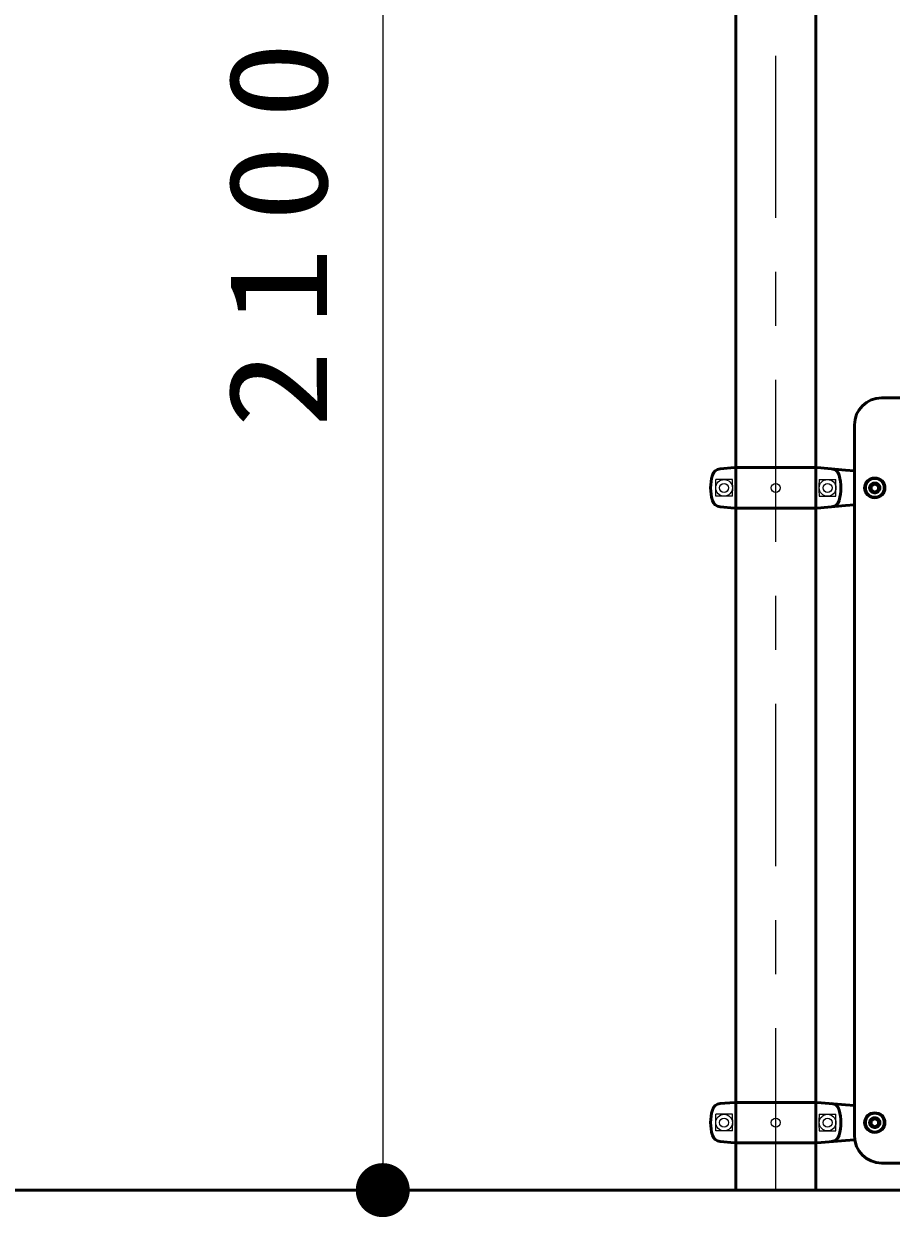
# Model space of a CAD drawing. Units: millimetres on the paper, scale 1:60. Extents: x -385 to 0, y -297 to 267.
# Drawn here: x -205.14 to -189.07, y 43.79 to 65.88 of the extents above; entities that cross this region are included whole.
import ezdxf

# ---------------------------------------------------------------- set-up
doc = ezdxf.new("R2010")
doc.units = ezdxf.units.MM
doc.linetypes.add('USER1', pattern=[4.5, 2.5, -2])
doc.linetypes.add('USER2', pattern=[6, 3, -1, 1, -1])
doc.layers.add('LY_1', color=140, linetype='Continuous', lineweight=50)
doc.styles.add('ＭＳ ゴシック', font='')
doc.styles.get('ＭＳ ゴシック').set_extended_font_data('MS Gothic')

# ---------------------------------------------------------------- blocks, each defined once
blk = doc.blocks.new('filled_dot')
at = {"color": 0, "linetype": 'Continuous', "lineweight": -2, "const_width": 1.25}
blk.add_lwpolyline([(-0.625, 0, 1), (0.625, 0, 1)], format="xyb", close=True, dxfattribs=at)

msp = doc.modelspace()

# ---------------------------------------------------------------- linework, layer by layer
at = {"layer": 'LY_1', "color": 7, "linetype": 'USER2', "lineweight": 13}
msp.add_line((-191.21, 44.293), (-191.21, 85.96), dxfattribs=at)
at = {"layer": 'LY_1', "color": 7, "lineweight": 13}
for p, q in [((-198.491, 79.293), (-198.491, 44.293)), ((-192.014, 57.447), (-192.322, 57.447)), ((-192.322, 57.139), (-192.322, 57.447)), ((-190.405, 57.447), (-190.097, 57.447)), ((-190.097, 57.139), (-190.097, 57.447)), ((-192.014, 57.139), (-192.322, 57.139)), ((-190.405, 57.139), (-190.097, 57.139)), ((-192.014, 45.697), (-192.322, 45.697)), ((-192.322, 45.389), (-192.322, 45.697)), ((-190.405, 45.697), (-190.097, 45.697)), ((-190.097, 45.389), (-190.097, 45.697)), ((-192.014, 45.389), (-192.322, 45.389)), ((-190.405, 45.389), (-190.097, 45.389))]:
    msp.add_line(p, q, dxfattribs=at)
at = {"layer": 'LY_1'}
for p, q in [((-191.951, 44.293), (-191.951, 77.028)), ((-190.468, 44.293), (-190.468, 76.387)), ((-189.251, 58.96), (-187.01, 58.96)), ((-189.751, 45.293), (-189.751, 58.46)), ((-191.976, 57.668), (-192.239, 57.645)), ((-191.976, 57.668), (-190.443, 57.668)), ((-190.443, 57.668), (-189.918, 57.622)), ((-189.918, 57.622), (-189.751, 57.61)), ((-189.443, 57.332), (-189.376, 57.37)), ((-189.443, 57.332), (-189.443, 57.255)), ((-189.443, 57.255), (-189.376, 57.216)), ((-189.376, 57.37), (-189.31, 57.332)), ((-189.376, 57.216), (-189.31, 57.255)), ((-189.31, 57.332), (-189.31, 57.255)), ((-191.976, 56.918), (-192.239, 56.941)), ((-191.976, 56.918), (-190.443, 56.918)), ((-190.443, 56.918), (-189.918, 56.964)), ((-189.918, 56.964), (-189.751, 56.976)), ((-191.976, 45.918), (-192.239, 45.895)), ((-191.976, 45.918), (-190.443, 45.918)), ((-190.443, 45.918), (-189.918, 45.872)), ((-189.918, 45.872), (-189.751, 45.86)), ((-189.443, 45.582), (-189.376, 45.62)), ((-189.443, 45.582), (-189.443, 45.505)), ((-189.443, 45.505), (-189.376, 45.466)), ((-189.376, 45.62), (-189.31, 45.582)), ((-189.376, 45.466), (-189.31, 45.505)), ((-189.31, 45.582), (-189.31, 45.505)), ((-191.976, 45.168), (-192.239, 45.191)), ((-191.976, 45.168), (-190.443, 45.168)), ((-190.443, 45.168), (-189.918, 45.214)), ((-189.918, 45.214), (-189.751, 45.226)), ((-189.251, 44.793), (-180.668, 44.793)), ((-276.774, 44.293), (-89.595, 44.293))]:
    msp.add_line(p, q, dxfattribs=at)
at = {"layer": 'LY_1', "color": 7, "lineweight": 13}
for centre, radius in [((-192.168, 57.293), 0.154), ((-190.251, 57.293), 0.154), ((-189.376, 57.293), 0.2), ((-192.168, 57.293), 0.0833), ((-191.21, 57.293), 0.0833), ((-190.251, 57.293), 0.0833), ((-189.376, 57.293), 0.0917), ((-189.376, 45.543), 0.2), ((-192.168, 45.543), 0.154), ((-192.168, 45.543), 0.0833), ((-191.21, 45.543), 0.0833), ((-190.251, 45.543), 0.154), ((-190.251, 45.543), 0.0833), ((-189.376, 45.543), 0.0917)]:
    msp.add_circle(centre, radius, dxfattribs=at)
at = {"layer": 'LY_1'}
for centre in [(-189.376, 57.293), (-189.376, 45.543)]:
    msp.add_circle(centre, 0.175, dxfattribs=at)
at = {"layer": 'LY_1', "color": 7, "linetype": 'USER1', "lineweight": 13}
for centre, radius in [((-189.376, 57.293), 0.108), ((-189.376, 57.293), 0.104), ((-189.376, 45.543), 0.108), ((-189.376, 45.543), 0.104)]:
    msp.add_circle(centre, radius, dxfattribs=at)
at = {"layer": 'LY_1'}
for centre, radius, start, end in [((-189.251, 58.46), 0.5, 90, 180), ((-191.585, 57.293), 0.833, 163.8038, 196.1962), ((-192.225, 57.479), 0.167, 95, 163.8038), ((-190.194, 57.479), 0.167, 16.1962, 85), ((-190.835, 57.293), 0.833, 343.8037, 16.1962), ((-192.225, 57.107), 0.167, 196.1962, 265), ((-190.194, 57.107), 0.167, 275, 343.8037), ((-191.585, 45.543), 0.833, 163.8038, 196.1962), ((-192.225, 45.729), 0.167, 95, 163.8038), ((-190.194, 45.729), 0.167, 16.1962, 85), ((-190.835, 45.543), 0.833, 343.8037, 16.1962), ((-192.225, 45.357), 0.167, 196.1962, 265), ((-190.194, 45.357), 0.167, 275, 343.8037), ((-189.251, 45.293), 0.5, 180, 270)]:
    msp.add_arc(centre, radius, start, end, dxfattribs=at)
at = {"layer": 'LY_1', "color": 7, "lineweight": 13}
for centre, start, end in [((-194.147, 57.293), 355.8705, 4.1295), ((-188.272, 57.293), 175.8705, 184.1295), ((-194.147, 45.543), 355.8705, 4.1295), ((-188.272, 45.543), 175.8705, 184.1295)]:
    msp.add_arc(centre, 2.139, start, end, dxfattribs=at)

# ---------------------------------------------------------------- block references
at = {"layer": 'LY_1', "color": 7, "lineweight": 13, "xscale": 0.4, "yscale": 0.4, "rotation": 90}
msp.add_blockref('filled_dot', (-198.491, 44.293), dxfattribs=at)

# ---------------------------------------------------------------- texts
at = {"layer": 'LY_1', "color": 7, "insert": (-199.491, 62.214), "char_height": 1.833, "attachment_point": 8, "rotation": 90, "style": 'ＭＳ ゴシック'}
msp.add_mtext('\\T1.33;\\W1.15;2100', dxfattribs=at)

doc.saveas('drawing.dxf')
